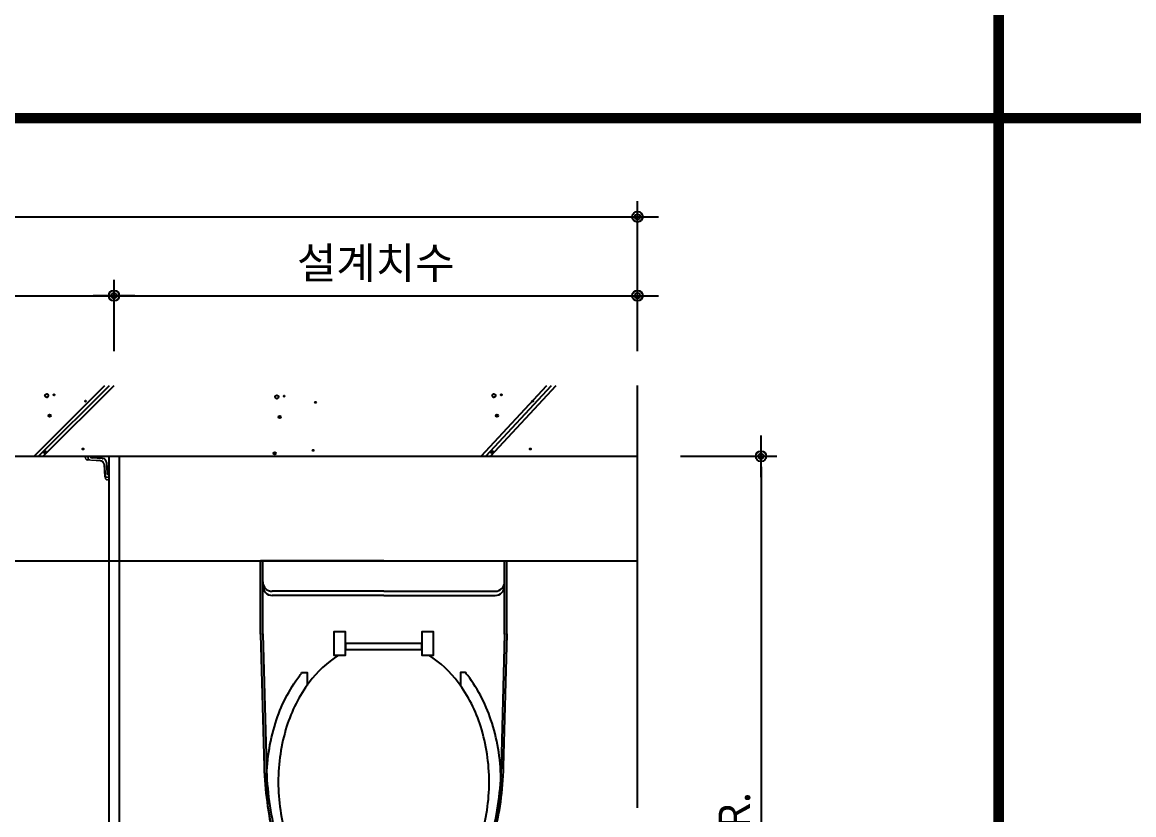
# Model space of a CAD drawing. Extents: x -256 to 8104, y -176 to 5714.
# Drawn here: x 3633 to 4694, y 3359 to 4116 of the extents above; entities that cross this region are included whole.
import ezdxf

# ---------------------------------------------------------------- set-up
doc = ezdxf.new("R2010")
doc.units = 0
doc.header["$LTSCALE"] = 30
doc.layers.get('0').update_dxf_attribs({"linetype": 'CONTINUOUS'})
doc.layers.get('DEFPOINTS').update_dxf_attribs({"linetype": 'CONTINUOUS'})
for name, color, linetype in [('0_toilet', 6, 'CONTINUOUS'), ('DIM', 7, 'CONTINUOUS'), ('HAT', 8, 'CONTINUOUS'), ('경첩', 4, 'CONTINUOUS'), ('부자재', 4, 'CONTINUOUS'), ('해치', 8, 'CONTINUOUS')]:
    doc.layers.add(name, color=color, linetype=linetype)
doc.styles.add('돋움', font='malgun.ttf')
doc.dimstyles.new('10', dxfattribs={"dimscale": 10, "dimtxt": 3, "dimasz": 1, "dimexe": 1.5, "dimexo": 2, "dimgap": 1, "dimtad": 1, "dimdec": 0, "dimlunit": 6, "dimtxsty": '돋움', "dimblk": 'DIMDOT', "dimcen": -1, "dimdle": 1.5, "dimclrt": 3, "dimazin": 3, "dimtfac": 1, "dimtdec": 0, "dimtix": 1, "dimtmove": 2, "dimatfit": 3, "dimldrblk": 'DIMDOT', "dimarcsym": 0})

# ---------------------------------------------------------------- blocks, each defined once
blk = doc.blocks.new('DIMDOT')
at = {"linetype": 'Continuous'}
blk.add_line((-2, 0), (2, 0), dxfattribs=at)
for radius in [0.5, 0.25]:
    blk.add_circle((0, 0), radius, dxfattribs=at)
blk = doc.blocks.new('*D642')
at = {"layer": 'DEFPOINTS', "color": 0}
for p in [(38967.6, 2137.4), (38967.6, 1412.4), (39064.5, 1412.4)]:
    blk.add_point(p, dxfattribs=at)
at = {"layer": 'DIM', "color": 0, "lineweight": -2, "ltscale": 10}
for p, q in [((38987.6, 2137.4), (39079.5, 2137.4)), ((39064.5, 2127.4), (39064.5, 1422.4)), ((38987.6, 1412.4), (39079.5, 1412.4))]:
    blk.add_line(p, q, dxfattribs=at)
at = {"layer": 'DIM', "color": 0, "lineweight": -2, "xscale": 10, "yscale": 10, "zscale": 10}
for p, rotation in [((39064.5, 2137.4), 90), ((39064.5, 1412.4), 270)]:
    blk.add_blockref('DIMDOT', p, dxfattribs=dict(at, rotation=rotation))
at = {"layer": 'DIM', "color": 3, "insert": (39039.2, 1774.9), "char_height": 30, "attachment_point": 5, "rotation": 90, "style": '돋움'}
blk.add_mtext('VAR.', dxfattribs=at)
blk = doc.blocks.new('*D643')
at = {"layer": 'DEFPOINTS', "color": 0}
for p in [(38946.5, 2290.9), (38446.5, 2217.8), (38946.5, 2217.8)]:
    blk.add_point(p, dxfattribs=at)
at = {"layer": 'DIM', "color": 0, "lineweight": -2, "ltscale": 10}
for p, q in [((38446.5, 2237.8), (38446.5, 2305.9)), ((38946.5, 2237.8), (38946.5, 2305.9)), ((38456.5, 2290.9), (38936.5, 2290.9))]:
    blk.add_line(p, q, dxfattribs=at)
at = {"layer": 'DIM', "color": 0, "lineweight": -2, "xscale": 10, "yscale": 10, "zscale": 10, "rotation": 180}
blk.add_blockref('DIMDOT', (38446.5, 2290.9), dxfattribs=at)
at = {"layer": 'DIM', "color": 0, "lineweight": -2, "xscale": 10, "yscale": 10, "zscale": 10}
blk.add_blockref('DIMDOT', (38946.5, 2290.9), dxfattribs=at)
at = {"layer": 'DIM', "color": 3, "insert": (38696.5, 2320.6), "char_height": 30, "attachment_point": 5, "style": '돋움'}
blk.add_mtext('설계치수', dxfattribs=at)
blk = doc.blocks.new('*D644')
at = {"layer": 'DEFPOINTS', "color": 0}
for p in [(38946.5, 2366.3), (37446.5, 2217.8), (38946.5, 2217.8)]:
    blk.add_point(p, dxfattribs=at)
at = {"layer": 'DIM', "color": 0, "lineweight": -2, "ltscale": 10}
for p, q in [((37446.5, 2237.8), (37446.5, 2381.3)), ((38946.5, 2237.8), (38946.5, 2381.3)), ((37456.5, 2366.3), (38936.5, 2366.3))]:
    blk.add_line(p, q, dxfattribs=at)
at = {"layer": 'DIM', "color": 0, "lineweight": -2, "xscale": 10, "yscale": 10, "zscale": 10, "rotation": 180}
blk.add_blockref('DIMDOT', (37446.5, 2366.3), dxfattribs=at)
at = {"layer": 'DIM', "color": 0, "lineweight": -2, "xscale": 10, "yscale": 10, "zscale": 10}
blk.add_blockref('DIMDOT', (38946.5, 2366.3), dxfattribs=at)
at = {"layer": 'DIM', "color": 3, "insert": (38196.5, 2395.9), "char_height": 30, "attachment_point": 5, "style": '돋움'}
blk.add_mtext('설계치수', dxfattribs=at)
blk = doc.blocks.new('*D645')
at = {"layer": 'DEFPOINTS', "color": 0}
for p in [(38446.5, 2290.9), (37946.5, 2217.8), (38446.5, 2217.8)]:
    blk.add_point(p, dxfattribs=at)
at = {"layer": 'DIM', "color": 0, "lineweight": -2, "ltscale": 10}
for p, q in [((37946.5, 2237.8), (37946.5, 2305.9)), ((38446.5, 2237.8), (38446.5, 2305.9)), ((37956.5, 2290.9), (38436.5, 2290.9))]:
    blk.add_line(p, q, dxfattribs=at)
at = {"layer": 'DIM', "color": 0, "lineweight": -2, "xscale": 10, "yscale": 10, "zscale": 10, "rotation": 180}
blk.add_blockref('DIMDOT', (37946.5, 2290.9), dxfattribs=at)
at = {"layer": 'DIM', "color": 0, "lineweight": -2, "xscale": 10, "yscale": 10, "zscale": 10}
blk.add_blockref('DIMDOT', (38446.5, 2290.9), dxfattribs=at)
at = {"layer": 'DIM', "color": 3, "insert": (38196.5, 2320.6), "char_height": 30, "attachment_point": 5, "style": '돋움'}
blk.add_mtext('설계치수', dxfattribs=at)
blk = doc.blocks.new('A$C10E41893')
at = {"layer": '부자재'}
for p, q in [((6.5, 0), (6.5, 196)), ((123.3, 196), (6.5, 196)), ((123.3, 192.5), (6.5, 192.5)), ((54.8, 0), (54.8, 177.5)), ((61.4, 0), (61.4, 177.5)), ((6.5, 0), (6.5, -196)), ((54.8, 0), (54.8, -177.5)), ((61.4, 0), (61.4, -177.5)), ((123.3, -192.5), (6.5, -192.5)), ((123.3, -196), (6.5, -196))]:
    blk.add_line(p, q, dxfattribs=at)
for points in [[(122.7, 196, -0.012538), (123.3, 196), (334.6, 190.3, -0.055395), (444.7, 175.1, -0.154276), (576.9, 93.3, -0.179504), (611.5, 0, -0.179504)], [(122.8, 192.5, -0.012538), (123.2, 192.5), (334.5, 186.8, -0.055395), (443.8, 171.7, -0.154276), (574.3, 91, -0.179504), (608, 0, -0.179504)], [(572, 51.4), (588.8, 51.4), (588.8, 59.6, 0.021185), (583.3, 70.7, 0.106084), (528.4, 133.7, 0.085733), (452.6, 172.4, 0.075373), (358.7, 186.6, 0.075373), (264.8, 172.4, 0.085733), (189, 133.7, 0.007337), (184.4, 130.1), (184.4, 122), (204.7, 122)], [(156.7, -72, 0.089162), (200.2, -118.7, 0.085733), (270.3, -154.5, 0.075373), (358.7, -167.9, 0.075373), (447.1, -154.5, 0.085733), (517.2, -118.7, 0.106084), (567, -61.6, 0.126931), (582.8, 0, 0.126931), (567, 61.6, 0.106084), (517.2, 118.7, 0.085733), (447.1, 154.5, 0.075373), (358.7, 167.9, 0.075373), (270.3, 154.5, 0.085733), (200.2, 118.7, 0.089162), (156.7, 72)], [(588.8, -51.4, 0.090214), (598.2, 0, 0.090214), (588.8, 51.4, 0.106084)], [(122.7, -196, 0.012538), (123.3, -196), (334.6, -190.3, 0.055395), (444.7, -175.1, 0.154276), (576.9, -93.3, 0.179504), (611.5, 0, 0.179504)], [(122.8, -192.5, 0.012538), (123.2, -192.5), (334.5, -186.8, 0.055395), (443.8, -171.7, 0.154276), (574.3, -91, 0.179504), (608, 0, 0.179504)], [(572, -51.4), (588.8, -51.4), (588.8, -59.6, -0.021185), (583.3, -70.7, -0.106084), (528.4, -133.7, -0.085733), (452.6, -172.4, -0.075373), (358.7, -186.6, -0.075373), (264.8, -172.4, -0.085733), (189, -133.7, -0.007337), (184.4, -130.1), (184.4, -122), (204.7, -122)]]:
    blk.add_lwpolyline(points, format="xyb", dxfattribs=at)
blk.add_lwpolyline([(138, -60.8), (119.3, -60.8), (119.3, -79.5), (156.7, -79.5), (156.7, -60.8), (138, -60.8), (147.3, -60.8), (147.3, 60.8), (138, 60.8), (156.7, 60.8), (156.7, 79.5), (119.3, 79.5), (119.3, 60.8), (138, 60.8), (138, -60.8), (119.3, -60.8)], dxfattribs=at)
for centre, start, end in [((39.8, 177.5), 0, 90), ((46.4, 177.5), 0, 90), ((39.8, -177.5), 270, 0), ((46.4, -177.5), 270, 0)]:
    blk.add_arc(centre, 15, start, end, dxfattribs=at)
blk = doc.blocks.new('EDGE_24', base_point=(34726.3, -1563.7))
for p, q in [((38946.5, 1801.5), (38946.5, 2205.1)), ((37446.5, 2137.4), (38946.5, 2137.4)), ((37446.5, 2037.4), (38946.5, 2037.4))]:
    blk.add_line(p, q)
at = {"color": 4}
for p, q in [((38435.2, 2135.3), (38425.5, 2135.9)), ((38435.2, 2135.3), (38435.9, 2135.3)), ((38439.3, 2131.4), (38439.8, 2121.4))]:
    blk.add_line(p, q, dxfattribs=at)
at = {"color": 8, "const_width": 10}
for points in [[(39291.5, 1205.6), (39291.5, 3974.7)], [(37210.4, 2460.5), (40558.3, 2460.5)]]:
    blk.add_lwpolyline(points, dxfattribs=at)
at = {"color": 4}
for centre, radius, start, end in [((38425.6, 2137.5), 1.61, 184.0227, 266.85), ((38435.6, 2131.6), 3.66, 356.6481, 86.2207), ((38441.4, 2121.6), 1.65, 186.1664, 269.5984)]:
    blk.add_arc(centre, radius, start, end, dxfattribs=at)
at = {"layer": '0_toilet'}
for p, q in [((38441.5, 2137.4), (38441.5, 1412.4)), ((38451.6, 1412.4), (38451.6, 2137.4))]:
    blk.add_line(p, q, dxfattribs=at)
at = {"layer": '경첩', "color": 4, "linetype": 'Continuous', "lineweight": 15}
for p, q in [((38419, 2136.2), (38419, 2137.4)), ((38419, 2137.4), (38419.2, 2137.4)), ((38419.2, 2136.2), (38419, 2136.2)), ((38419.2, 2137.4), (38419.2, 2136.2)), ((38419.2, 2137.4), (38421.4, 2137.4)), ((38421.2, 2134.1), (38422.7, 2134.1)), ((38421.4, 2137.4), (38421.4, 2136.1)), ((38421.4, 2136.1), (38421.5, 2136.1)), ((38421.5, 2136.1), (38421.5, 2137.4)), ((38421.5, 2137.4), (38421.7, 2137.4)), ((38421.5, 2136.1), (38421.7, 2136.1)), ((38421.7, 2137.4), (38421.7, 2136.1)), ((38440, 2137.4), (38421.7, 2137.4)), ((38441.5, 2117.6), (38441.5, 2135.9)), ((38423.7, 2133.8), (38421.2, 2133.9)), ((38421.7, 2133.7), (38421.9, 2133.9)), ((38421.7, 2133.7), (38421.8, 2133.6)), ((38425, 2133.5), (38421.8, 2133.6)), ((38423.7, 2134), (38432.7, 2133.6)), ((38432.7, 2133.3), (38423.7, 2133.8)), ((38425, 2133.5), (38425.2, 2133.7)), ((38425.7, 2133.4), (38425.9, 2133.7)), ((38426, 2133.4), (38426.3, 2133.6)), ((38426.7, 2133.4), (38426.9, 2133.6)), ((38429.4, 2133.3), (38426.7, 2133.4)), ((38429.4, 2133.3), (38429.6, 2133.5)), ((38430.1, 2133.2), (38430.3, 2133.5)), ((38430.4, 2133.2), (38430.6, 2133.4)), ((38431.1, 2133.2), (38431.3, 2133.4)), ((38432.4, 2133.1), (38431.1, 2133.2)), ((38432.4, 2133.1), (38432.7, 2133.3)), ((38432.7, 2133.1), (38432.4, 2133.1)), ((38433.7, 2132.9), (38433.9, 2133.1)), ((38434.2, 2132.8), (38434.4, 2133)), ((38434.5, 2132.7), (38434.6, 2132.8)), ((38434.9, 2132.4), (38435.1, 2132.6)), ((38435.1, 2132.3), (38435.3, 2132.5)), ((38436.2, 2131.2), (38436.4, 2131.4)), ((38436.4, 2131), (38436.5, 2131.2)), ((38436.6, 2130.6), (38436.8, 2130.8)), ((38436.8, 2130.4), (38436.9, 2130.5)), ((38436.9, 2130), (38437.1, 2130.2)), ((38437.3, 2129.6), (38437.1, 2129.4)), ((38437.1, 2129.4), (38437.3, 2129.6)), ((38437.1, 2129.1), (38437.4, 2129.3)), ((38437.2, 2128.8), (38437.4, 2129.1)), ((38437.2, 2127.9), (38437.2, 2128.6)), ((38437.2, 2127.9), (38437.5, 2128.2)), ((38437.2, 2127.8), (38437.5, 2128.1)), ((38437.2, 2127.8), (38437.2, 2127.9)), ((38437.2, 2127.5), (38437.2, 2127.8)), ((38437.2, 2127.5), (38437.5, 2127.7)), ((38437.2, 2127.4), (38437.5, 2127.6)), ((38437.2, 2127.4), (38437.2, 2127.5)), ((38437.3, 2126.5), (38437.2, 2127.4)), ((38437.3, 2126.5), (38437.5, 2126.7)), ((38437.3, 2126.2), (38437.5, 2126.5)), ((38437.3, 2125.8), (38437.3, 2126.2)), ((38437.3, 2125.8), (38437.6, 2126)), ((38437.3, 2125.8), (38437.6, 2126)), ((38437.5, 2122.9), (38437.3, 2125.8)), ((38437.9, 2119.6), (38437.4, 2128.6)), ((38437.7, 2128.6), (38438.1, 2119.6)), ((38437.5, 2122.9), (38437.7, 2123.2)), ((38437.5, 2122.6), (38437.7, 2122.8)), ((38437.5, 2121.9), (38437.5, 2122.6)), ((38437.5, 2121.9), (38437.7, 2122.2)), ((38437.5, 2121.6), (38437.8, 2121.8)), ((38437.6, 2120.9), (38437.8, 2121.1)), ((38437.7, 2118.2), (38437.6, 2120.9)), ((38437.7, 2118.2), (38437.9, 2118.4)), ((38437.8, 2117.6), (38438, 2117.8)), ((38438, 2117.1), (38437.9, 2119.6)), ((38438.2, 2118.6), (38438.2, 2117.1)), ((38440.2, 2117.6), (38441.5, 2117.6)), ((38440.2, 2117.4), (38440.2, 2117.6)), ((38440.2, 2117.4), (38440.2, 2117.3)), ((38441.5, 2117.4), (38440.2, 2117.4)), ((38440.2, 2117.3), (38441.5, 2117.3)), ((38440.3, 2115.1), (38441.5, 2115.1)), ((38440.3, 2115.1), (38440.3, 2114.9)), ((38441.5, 2114.9), (38440.3, 2114.9)), ((38441.5, 2117.6), (38441.5, 2117.4)), ((38441.5, 2117.3), (38441.5, 2115.1)), ((38441.5, 2115.1), (38441.5, 2114.9))]:
    blk.add_line(p, q, dxfattribs=at)
at = {"layer": '경첩', "color": 4, "linetype": 'Continuous', "lineweight": 15, "flags": 128}
for points in [[(38421.2, 2134.1), (38421.2, 2134.1), (38421.2, 2134), (38421.2, 2134), (38421.2, 2134), (38421.2, 2133.9), (38421.2, 2133.9), (38421.2, 2133.9), (38421.2, 2133.9)], [(38423.7, 2133.8), (38423.7, 2133.8), (38423.7, 2133.8), (38423.7, 2133.8), (38423.7, 2133.8), (38423.7, 2133.9), (38423.7, 2133.9), (38423.7, 2134), (38423.7, 2134)], [(38425.7, 2133.4), (38425.7, 2133.4), (38425.6, 2133.4), (38425.6, 2133.4), (38425.5, 2133.4), (38425.4, 2133.4), (38425.3, 2133.4), (38425.1, 2133.5), (38425, 2133.5)], [(38426.7, 2133.4), (38426.6, 2133.4), (38426.5, 2133.4), (38426.4, 2133.4), (38426.3, 2133.4), (38426.2, 2133.4), (38426.1, 2133.4), (38426.1, 2133.4), (38426, 2133.4), (38426, 2133.4)], [(38430.1, 2133.2), (38430.1, 2133.2), (38430, 2133.2), (38430, 2133.2), (38429.9, 2133.2), (38429.8, 2133.2), (38429.7, 2133.2), (38429.5, 2133.2), (38429.4, 2133.3)], [(38431.1, 2133.2), (38430.9, 2133.2), (38430.8, 2133.2), (38430.7, 2133.2), (38430.6, 2133.2), (38430.5, 2133.2), (38430.5, 2133.2), (38430.4, 2133.2), (38430.4, 2133.2)], [(38432.7, 2133.3), (38432.7, 2133.4), (38432.7, 2133.4), (38432.7, 2133.4), (38432.7, 2133.4), (38432.7, 2133.5), (38432.7, 2133.5), (38432.7, 2133.5), (38432.7, 2133.6)], [(38437.1, 2129.4), (38437.1, 2129.4), (38437.1, 2129.4)], [(38437.2, 2128.8), (38437.2, 2129), (38437.1, 2129.1)], [(38437.3, 2126.2), (38437.3, 2126.3), (38437.3, 2126.4), (38437.3, 2126.5)], [(38437.3, 2125.8), (38437.3, 2125.8), (38437.3, 2125.8)], [(38437.4, 2128.6), (38437.4, 2128.6), (38437.5, 2128.6), (38437.5, 2128.6), (38437.5, 2128.6), (38437.6, 2128.6), (38437.6, 2128.6), (38437.6, 2128.6), (38437.7, 2128.6)], [(38437.6, 2120.9), (38437.5, 2121), (38437.5, 2121.2), (38437.5, 2121.3), (38437.5, 2121.4), (38437.5, 2121.5), (38437.5, 2121.5), (38437.5, 2121.6), (38437.5, 2121.6)], [(38437.7, 2117.7), (38437.7, 2117.8), (38437.7, 2117.9), (38437.7, 2118.1), (38437.7, 2118.2)], [(38437.7, 2117.7), (38437.7, 2117.7), (38437.7, 2117.7), (38437.8, 2117.6), (38437.8, 2117.6), (38437.8, 2117.6), (38437.8, 2117.6), (38437.8, 2117.6), (38437.8, 2117.6)], [(38437.9, 2119.6), (38437.9, 2119.6), (38437.9, 2119.6), (38437.9, 2119.6), (38437.9, 2119.6), (38438, 2119.6), (38438, 2119.6), (38438.1, 2119.6), (38438.1, 2119.6)], [(38438.2, 2117.1), (38438.2, 2117.1), (38438.1, 2117.1), (38438.1, 2117.1), (38438.1, 2117.1), (38438, 2117.1), (38438, 2117.1), (38438, 2117.1), (38438, 2117.1)]]:
    blk.add_lwpolyline(points, dxfattribs=at)
at = {"layer": '경첩', "color": 4, "linetype": 'Continuous', "lineweight": 15}
for centre, radius, start, end in [((38421.3, 2136.2), 2.35, 180, 267.3017), ((38421.3, 2136.2), 2.1, 180, 267.3017), ((38423.8, 2136.1), 2.35, 180, 267.3017), ((38423.8, 2136.1), 2.1, 180, 267.3017), ((38440, 2135.9), 1.5, 0, 90), ((38432.4, 2128.3), 5.25, 2.6983, 87.3017), ((38432.4, 2128.3), 5, 2.6983, 87.3017), ((38432.4, 2128.3), 4.75, 75, 87.3017), ((38432.4, 2128.3), 4.75, 68.2494, 75.0002), ((38432.4, 2128.3), 4.75, 58.7002, 65.0052), ((38432.5, 2128.4), 4.75, 55.6142, 58.7009), ((38432.4, 2128.3), 4.75, 37.4392, 55.6151), ((38432.4, 2128.3), 4.75, 34.3855, 37.4388), ((38432.4, 2128.3), 4.75, 28.1736, 34.3849), ((38432.4, 2128.3), 4.75, 19.766, 24.9948), ((38432.4, 2128.3), 4.75, 13.2431, 19.766), ((38432.4, 2128.3), 4.75, 8.6056, 13.1623), ((38432.4, 2128.3), 4.75, 2.6983, 5.9088), ((38440.2, 2119.7), 2.35, 182.6983, 270), ((38440.3, 2117.2), 2.35, 182.6983, 270), ((38440.2, 2119.7), 2.1, 182.6983, 270), ((38440.3, 2117.2), 2.1, 182.6983, 270)]:
    blk.add_arc(centre, radius, start, end, dxfattribs=at)
at = {"layer": '해치'}
for p, q in [((38370.1, 2137.4), (38437.8, 2205.1)), ((38378.9, 2137.4), (38446.7, 2205.1)), ((38797.3, 2137.4), (38860, 2205.1)), ((38806.1, 2137.4), (38868.8, 2205.1))]:
    blk.add_line(p, q, dxfattribs=at)
at = {"layer": '해치', "color": 2}
for p, q in [((38374.5, 2137.4), (38442.3, 2205.1)), ((38801.7, 2137.4), (38864.4, 2205.1))]:
    blk.add_line(p, q, dxfattribs=at)
at = {"layer": '해치'}
for centre, radius in [((38382.2, 2195.3), 1.68), ((38389.2, 2196.1), 0.56), ((38419.2, 2190.1), 0.56), ((38602, 2194.1), 1.68), ((38609, 2194.9), 0.56), ((38639, 2189), 0.56), ((38809.4, 2195.3), 1.68), ((38816.4, 2196.1), 0.56), ((38846.4, 2190.1), 0.56), ((38385, 2176.2), 1.12), ((38812.2, 2176.2), 1.12), ((38604.8, 2175), 1.12), ((38416.9, 2144.3), 0.559), ((38844.1, 2144.3), 0.559), ((38380.2, 2141.5), 1.12), ((38600, 2140.2), 1.12), ((38636.7, 2143.1), 0.559), ((38807.4, 2141.5), 1.12)]:
    blk.add_circle(centre, radius, dxfattribs=at)
at = {"layer": 'HAT', "xscale": 0.6000000000003638, "yscale": 0.6000000000003638, "zscale": 0.6000000000003638, "rotation": 270}
blk.add_blockref('A$C10E41893', (38704.1, 2041.3), dxfattribs=at)
at = {"layer": 'DIM', "ltscale": 10}
for base, p1, p2, picture, middle in [((38946.5, 2366.3), (37446.5, 2217.8), (38946.5, 2217.8), '*D644', (38196.5, 2395.9)), ((38446.5, 2290.9), (37946.5, 2217.8), (38446.5, 2217.8), '*D645', (38196.5, 2320.6)), ((38946.5, 2290.9), (38446.5, 2217.8), (38946.5, 2217.8), '*D643', (38696.5, 2320.6))]:
    dim = blk.add_linear_dim(base=base, p1=p1, p2=p2, text='설계치수', dimstyle='10', override={"dimtxsty": '돋움'}, dxfattribs=at)
    dim.commit()
    dim.dimension.update_dxf_attribs({"geometry": picture, "text_midpoint": middle})
dim = blk.add_linear_dim(base=(39064.5, 1412.4), p1=(38967.6, 2137.4), p2=(38967.6, 1412.4), angle=90, text='VAR.', dimstyle='10', override={"dimtxsty": '돋움'}, dxfattribs=at)
dim.commit()
dim.dimension.update_dxf_attribs({"geometry": '*D642', "text_midpoint": (39039.2, 1774.9)})

msp = doc.modelspace()

# ---------------------------------------------------------------- block references
msp.add_blockref('EDGE_24', (0, 0))

doc.saveas('drawing.dxf')
